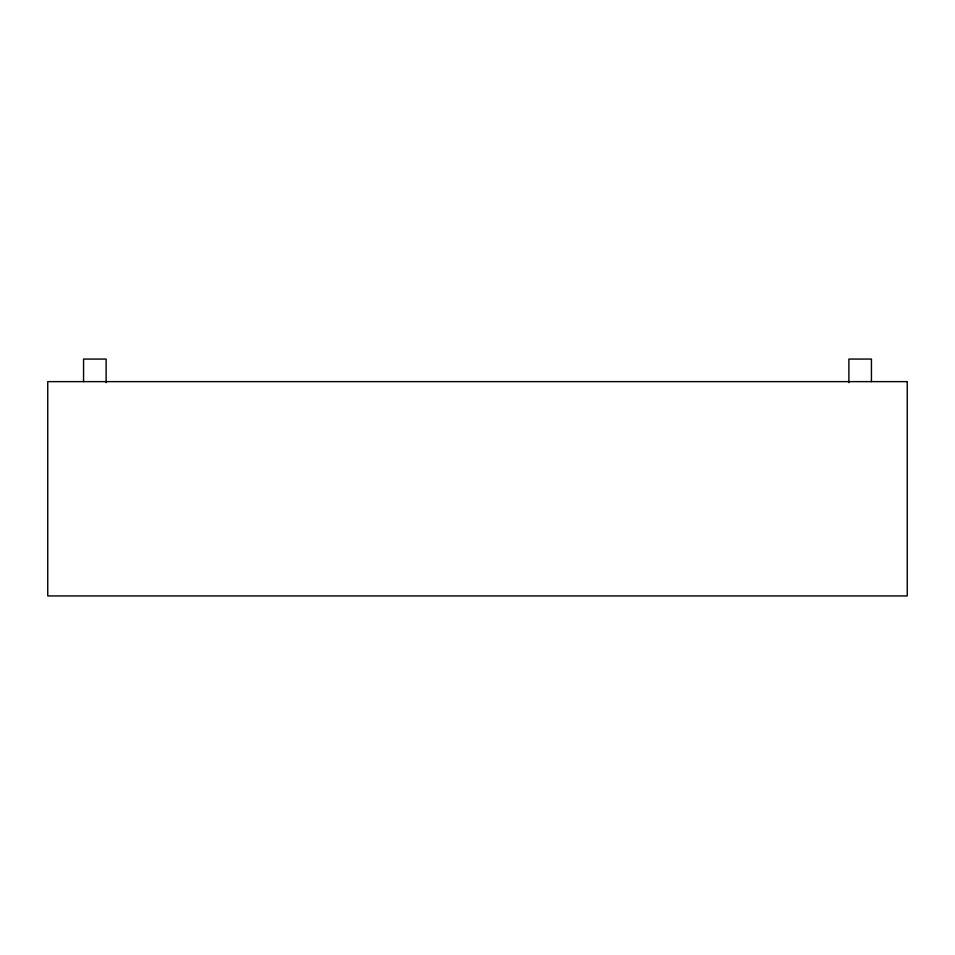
<?xml version="1.0" encoding="UTF-8"?>
<svg xmlns="http://www.w3.org/2000/svg" width="955" height="955" viewBox="0 0 955 955"><rect width="100%" height="100%" fill="white"/><g stroke="black" fill="none" stroke-linecap="round" stroke-linejoin="round"><path stroke-width="1.43" d="M871.438 381.63L871.438 359.068L848.876 359.068L848.876 382.669M106.124 382.669L106.124 359.068L83.562 359.068L83.562 381.63M907.25 381.63L47.75 381.63L47.75 595.932L907.25 595.932L907.25 381.63"/></g></svg>
